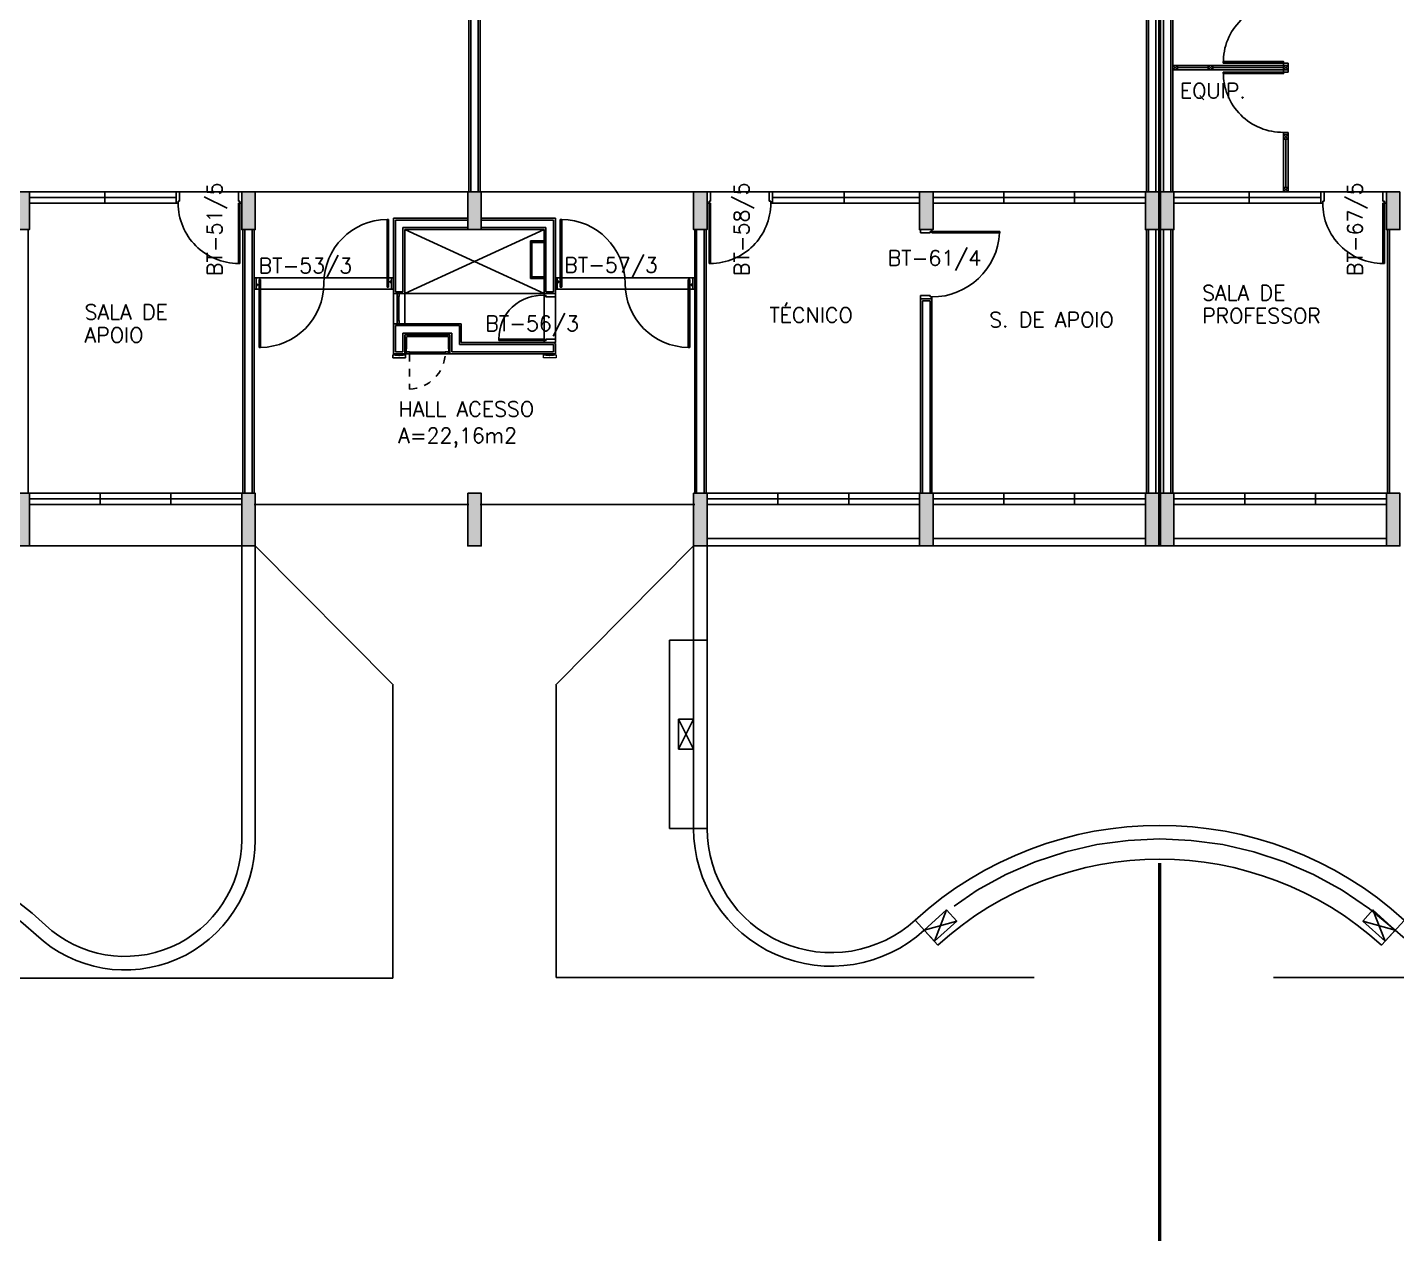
# Model space of a CAD drawing. Header units: millimetres. Extents: x 3605 to 3741, y 1123 to 1192.
# Drawn here: x 3668.46 to 3686.65, y 1155.82 to 1171.83 of the extents above; entities that cross this region are included whole.
import ezdxf

# ---------------------------------------------------------------- set-up
doc = ezdxf.new("R2010")
doc.units = ezdxf.units.MM
doc.linetypes.add('HIDDEN', pattern=[9.525, 6.35, -3.175])
for name, color, linetype in [('ar-alv', 2, 'Continuous'), ('ar-banco', 2, 'Continuous'), ('ar-cal', 2, 'Continuous'), ('ar-div', 2, 'Continuous'), ('ar-esq', 2, 'Continuous'), ('ar-estc', 1, 'Continuous'), ('ar-piso', 1, 'Continuous'), ('ar-porta', 1, 'Continuous'), ('ar-proj', 1, 'HIDDEN'), ('ar-reboco', 2, 'Continuous'), ('ar-shaft', 2, 'Continuous'), ('ar-xis', 1, 'Continuous'), ('DET-PIVO', 2, 'Continuous'), ('div1', 2, 'Continuous'), ('div2', 1, 'Continuous'), ('ENDEREÇO', 2, 'Continuous'), ('esq-01', 1, 'Continuous'), ('esq-02', 1, 'Continuous'), ('esq4', 1, 'Continuous'), ('estc-01', 3, 'Continuous'), ('h-estc', 3, 'Continuous'), ('MOB2', 151, 'Continuous'), ('PROJ-MARCO', 1, 'HIDDEN'), ('ptm', 2, 'Continuous'), ('ptm1', 1, 'Continuous'), ('shaft1', 2, 'Continuous'), ('TEXTO', 2, 'Continuous'), ('ÁREA', 2, 'Continuous')]:
    doc.layers.add(name, color=color, linetype=linetype)
doc.styles.add('UNB-100', font='simplex.shx', dxfattribs={"height": 0.2})
doc.styles.add('UNB1-100', font='simplex.shx', dxfattribs={"height": 0.2})

# ---------------------------------------------------------------- blocks, each defined once
blk = doc.blocks.new('plr01-01p')
at = {"layer": 'h-estc'}
blk.add_hatch(color=3, dxfattribs=at).paths.add_polyline_path([(0.09, 0.075), (-0.09, 0.075), (-0.09, -0.625), (0.09, -0.625)])
at = {"layer": 'estc-01', "color": 3}
blk.add_lwpolyline([(-0.09, 0.075), (-0.09, -0.625), (0.09, -0.625), (0.09, 0.075)], close=True, dxfattribs=at)
blk = doc.blocks.new('esq15-01p')
at = {"layer": 'esq-01'}
for p, q in [((2.91, 0), (0.09, 0)), ((1.03, -0.075), (1.03, 0.075)), ((1.97, -0.075), (1.97, 0.075))]:
    blk.add_line(p, q, dxfattribs=at)
at = {"layer": 'esq-02'}
blk.add_lwpolyline([(2.91, -0.075), (0.09, -0.075), (0.09, 0.075), (2.91, 0.075)], close=True, dxfattribs=at)
blk = doc.blocks.new('sh-01p')
at = {"layer": 'ar-alv'}
for p, q in [((-1.05, 0.05), (-0.09, 0.05)), ((-1.05, -0.9), (-1.05, 0.05)), ((0.09, 0.05), (1.05, 0.05)), ((1.05, -0.9), (1.05, 0.05)), ((-0.95, -0.05), (-0.95, -0.9)), ((-0.09, -0.05), (-0.95, -0.05)), ((0.95, -0.05), (0.09, -0.05)), ((0.95, -0.05), (0.95, -0.9)), ((-0.95, -0.9), (-1.05, -0.9)), ((0.95, -0.9), (1.05, -0.9)), ((-1.05, -1.7), (-1.05, -1.35)), ((-0.2, -1.35), (-1.05, -1.35)), ((-0.95, -1.45), (-0.3, -1.45)), ((-0.95, -1.45), (-0.95, -1.7)), ((-0.3, -1.7), (-0.3, -1.45)), ((-0.2, -1.35), (-0.2, -1.6)), ((1.05, -1.6), (-0.2, -1.6)), ((1.05, -1.7), (1.05, -1.6)), ((-0.95, -1.7), (-1.05, -1.7)), ((-0.3, -1.7), (1.05, -1.7))]:
    blk.add_line(p, q, dxfattribs=at)
at = {"layer": 'ar-proj'}
for p, q in [((0.925, -0.95), (0.925, -1.53)), ((1.075, -1.53), (1.075, -0.97))]:
    blk.add_line(p, q, dxfattribs=at)
at = {"layer": 'ar-proj', "ltscale": 0.01}
blk.add_line((-0.861, -1.725), (-0.861, -2.195), dxfattribs=at)
blk.add_arc((-0.882, -1.699), 0.496, 272.4338, 357.0427, dxfattribs=at)
at = {"layer": 'ar-reboco'}
for p, q in [((-1.075, 0.075), (-0.09, 0.075)), ((-1.075, -0.925), (-1.075, 0.075)), ((0.09, 0.075), (1.075, 0.075)), ((1.075, -0.925), (1.075, 0.075)), ((-0.09, -0.075), (-0.925, -0.075)), ((0.925, -0.075), (0.09, -0.075)), ((0.925, -0.075), (0.925, -0.925)), ((-0.925, -0.925), (-1.075, -0.925)), ((0.925, -0.925), (1.075, -0.925)), ((1.075, -1.575), (1.075, -0.925)), ((-1.075, -1.725), (-1.075, -1.325)), ((-0.175, -1.325), (-1.075, -1.325)), ((-0.175, -1.325), (-0.175, -1.575)), ((-0.925, -1.475), (-0.325, -1.475)), ((-0.925, -1.475), (-0.925, -1.725)), ((-0.325, -1.725), (-0.325, -1.475)), ((1.075, -1.575), (-0.175, -1.575)), ((1.075, -1.725), (1.075, -1.588)), ((-0.925, -1.725), (-1.075, -1.725)), ((-0.325, -1.725), (1.075, -1.725))]:
    blk.add_line(p, q, dxfattribs=at)
blk.add_lwpolyline([(-0.925, -0.075), (-0.925, -0.925)], dxfattribs=at)
at = {"layer": 'ar-xis'}
for p, q in [((-0.925, -0.925), (0.925, -0.075)), ((0.925, -0.925), (-0.925, -0.075))]:
    blk.add_line(p, q, dxfattribs=at)
at = {"layer": 'esq-01'}
for p, q in [((-1.05, -1.743), (-1.026, -1.743)), ((-0.975, -1.743), (-0.95, -1.743))]:
    blk.add_line(p, q, dxfattribs=at)
at = {"layer": 'esq-01', "lineweight": 15}
blk.add_line((-0.925, -1.714), (-0.925, -1.716), dxfattribs=at)
at = {"layer": 'esq-01', "flags": 128}
blk.add_lwpolyline([(-0.92, -1.778, 0.414214), (-0.915, -1.773), (-0.915, -1.743, 0.414214), (-0.92, -1.738), (-0.95, -1.738), (-0.95, -1.743), (-0.998, -1.743), (-0.998, -1.748), (-1.003, -1.748), (-1.003, -1.743), (-1.05, -1.743), (-1.05, -1.738), (-1.08, -1.738), (-1.08, -1.738, 0.414214), (-1.085, -1.743), (-1.085, -1.773, 0.414214), (-1.08, -1.778)], format="xyb", close=True, dxfattribs=at)
at = {"layer": 'esq-01', "lineweight": 15, "flags": 128}
for points in [[(-0.925, -1.655), (-0.925, -1.725), (-0.904, -1.725), (-0.904, -1.655)], [(-0.346, -1.655), (-0.346, -1.725), (-0.325, -1.725), (-0.325, -1.655)]]:
    blk.add_lwpolyline(points, close=True, dxfattribs=at)
blk.add_lwpolyline([(0.92, -1.778, -0.414214), (0.915, -1.773), (0.915, -1.743, -0.414214), (0.92, -1.738), (0.95, -1.738), (0.95, -1.743), (0.997, -1.743), (0.997, -1.748), (1.002, -1.748), (1.002, -1.743), (1.05, -1.743), (1.05, -1.738), (1.08, -1.738), (1.08, -1.738, -0.414214), (1.085, -1.743), (1.085, -1.773, -0.414214), (1.08, -1.778)], format="xyb", close=True, dxfattribs=at)
at = {"layer": 'esq4'}
for p, q in [((-1.075, -0.925), (-1.075, -1.325)), ((-0.925, -0.925), (-0.925, -1.325)), ((-0.95, -1.743), (-0.95, -1.725)), ((-0.925, -1.738), (-0.938, -1.738)), ((-0.936, -1.727), (-0.936, -1.736)), ((-0.936, -1.736), (-0.925, -1.736)), ((-0.925, -1.736), (-0.925, -1.738)), ((0.925, -1.736), (0.925, -1.738)), ((0.936, -1.736), (0.925, -1.736)), ((0.936, -1.727), (0.936, -1.736)), ((1.064, -1.727), (1.064, -1.736)), ((1.064, -1.736), (1.075, -1.736)), ((1.075, -1.736), (1.075, -1.738))]:
    blk.add_line(p, q, dxfattribs=at)
at = {"layer": 'esq4', "lineweight": 15, "ltscale": 0.0002}
for p, q in [((-1.025, -1.284), (-1.025, -0.961)), ((-1, -1.284), (-1, -0.961)), ((-0.863, -1.7), (-0.387, -1.7)), ((-0.863, -1.725), (-0.387, -1.725))]:
    blk.add_line(p, q, dxfattribs=at)
at = {"layer": 'esq4', "lineweight": 5}
for p, q in [((-0.925, -1.727), (-0.936, -1.727)), ((-0.925, -1.725), (-0.925, -1.727)), ((0.925, -1.725), (0.925, -1.727)), ((0.925, -1.727), (0.936, -1.727)), ((1.075, -1.727), (1.064, -1.727)), ((1.075, -1.725), (1.075, -1.727))]:
    blk.add_line(p, q, dxfattribs=at)
at = {"layer": 'esq4', "linetype": 'Continuous', "lineweight": 5}
for points in [[(1.075, -1.575), (1.062, -1.575), (1.062, -1.588), (1.075, -1.588), (1.075, -1.586), (1.064, -1.586), (1.064, -1.577), (1.075, -1.577)], [(-1.075, -1.738), (-1.05, -1.738), (-1.05, -1.725), (-1.075, -1.725), (-1.075, -1.727), (-1.064, -1.727), (-1.064, -1.736), (-1.075, -1.736)]]:
    blk.add_lwpolyline(points, close=True, dxfattribs=at)
at = {"layer": 'ptm'}
for p, q in [((0.925, -1.53), (0.325, -1.53)), ((0.325, -1.53), (0.325, -1.55)), ((0.925, -1.55), (0.325, -1.55)), ((0.925, -1.53), (0.925, -1.55))]:
    blk.add_line(p, q, dxfattribs=at)
for points in [[(0.925, -0.925), (1.075, -0.925), (1.075, -0.97), (0.95, -0.97), (0.95, -0.95), (0.925, -0.95), (0.925, -0.925)], [(0.925, -1.575), (1.075, -1.575), (1.075, -1.53), (0.95, -1.53), (0.95, -1.55), (0.925, -1.55), (0.925, -1.575)]]:
    blk.add_lwpolyline(points, dxfattribs=at)
at = {"layer": 'ptm1'}
blk.add_arc((0.894, -1.517), 0.569, 85.5635, 181.3143, dxfattribs=at)
at = {"layer": 'shaft1'}
for p, q in [((0.743, -0.724), (0.743, -0.226)), ((0.743, -0.226), (0.925, -0.226)), ((0.743, -0.247), (0.925, -0.247)), ((0.763, -0.705), (0.763, -0.247)), ((0.926, -0.705), (0.743, -0.705)), ((0.925, -0.726), (0.743, -0.726)), ((-1.012, -0.966), (-1.012, -1.284)), ((-0.925, -0.925), (0.925, -0.925)), ((-0.904, -1.658), (-0.904, -1.495)), ((-0.896, -1.495), (-0.346, -1.495)), ((-0.346, -1.495), (-0.346, -1.657)), ((-0.387, -1.712), (-0.863, -1.712))]:
    blk.add_line(p, q, dxfattribs=at)
for points in [[(-1.025, -0.925), (-1, -0.925), (-1, -0.966), (-1.025, -0.966)], [(-1.025, -1.284), (-1, -1.284), (-1, -1.325), (-1.025, -1.325)], [(-0.863, -1.7), (-0.863, -1.725), (-0.904, -1.725), (-0.904, -1.7)], [(-0.346, -1.7), (-0.346, -1.725), (-0.387, -1.725), (-0.387, -1.7)]]:
    blk.add_lwpolyline(points, close=True, dxfattribs=at)
blk = doc.blocks.new('plr02-01p')
at = {"layer": 'h-estc'}
blk.add_hatch(color=3, dxfattribs=at).paths.add_polyline_path([(0.09, 0.075), (-0.09, 0.075), (-0.09, -0.425), (0.09, -0.425)])
at = {"layer": 'estc-01', "color": 3}
blk.add_lwpolyline([(-0.09, 0.075), (-0.09, -0.425), (0.09, -0.425), (0.09, 0.075)], close=True, dxfattribs=at)
blk = doc.blocks.new('pm-80-01p')
at = {"layer": 'ptm'}
for p, q in [((0.105, 0.075), (0.105, 0.875)), ((0.125, 0.875), (0.105, 0.875)), ((0.125, 0.075), (0.125, 0.875)), ((0.105, 0.075), (0.08, 0.075)), ((0.08, 0.075), (0.08, -0.075)), ((0.125, 0.075), (0.105, 0.075)), ((0.105, 0.075), (0.105, 0.05)), ((0.125, 0.05), (0.105, 0.05)), ((0.125, 0.05), (0.125, -0.075)), ((0.905, 0.05), (0.905, -0.075)), ((0.905, 0.05), (0.925, 0.05)), ((0.925, 0.075), (0.95, 0.075)), ((0.925, 0.075), (0.925, 0.05)), ((0.95, 0.075), (0.95, -0.075)), ((0.08, -0.075), (0.125, -0.075)), ((0.95, -0.075), (0.905, -0.075))]:
    blk.add_line(p, q, dxfattribs=at)
at = {"layer": 'ptm', "color": 1}
blk.add_arc((0.125, 0.075), 0.8, 360, 90, dxfattribs=at)
blk = doc.blocks.new('esq16-01p')
at = {"layer": 'esq-01'}
for p, q in [((2.025, 0), (0.075, 0)), ((1.075, 0.075), (1.075, -0.075)), ((2.025, 0.075), (2.025, -0.075))]:
    blk.add_line(p, q, dxfattribs=at)
at = {"layer": 'esq-02'}
blk.add_lwpolyline([(2.025, 0.075), (0.075, 0.075), (0.075, -0.075), (2.025, -0.075)], close=True, dxfattribs=at)
at = {"rotation": 180}
blk.add_blockref('pm-80-01p', (2.975, 0), dxfattribs=at)
blk = doc.blocks.new('esq16b-01p')
at = {"layer": 'esq-01'}
for p, q in [((2.91, 0), (0.09, 0)), ((1.03, -0.075), (1.03, 0.075)), ((1.97, -0.075), (1.97, 0.075))]:
    blk.add_line(p, q, dxfattribs=at)
at = {"layer": 'esq-02'}
blk.add_lwpolyline([(2.91, -0.075), (0.09, -0.075), (0.09, 0.075), (2.91, 0.075)], close=True, dxfattribs=at)
blk = doc.blocks.new('pm-dp90-01p')
at = {"layer": 'DET-PIVO'}
for centre in [(-0.85, 0), (0.85, 0)]:
    blk.add_circle(centre, 0.005, dxfattribs=at)
at = {"layer": 'PROJ-MARCO'}
for p, q in [((0.9, 0.075), (-0.9, 0.075)), ((-0.9, -0.075), (0.9, -0.075))]:
    blk.add_line(p, q, dxfattribs=at)
at = {"layer": 'ptm'}
for p, q in [((0.84, -0.05), (0.84, 0.85)), ((0.84, 0.85), (0.86, 0.85)), ((0.86, -0.05), (0.86, 0.85)), ((-0.925, -0.075), (-0.925, 0.075)), ((-0.925, 0.075), (-0.9, 0.075)), ((-0.9, -0.075), (-0.9, 0.075)), ((-0.86, 0.05), (-0.86, -0.85)), ((-0.84, 0.05), (-0.86, 0.05)), ((-0.84, 0.05), (-0.84, -0.85)), ((0.88, 0.03), (0.9, 0.03)), ((0.88, 0.01), (0.88, 0.03)), ((0.88, 0.01), (0.9, 0.01)), ((0.9, 0.075), (0.925, 0.075)), ((0.9, 0.075), (0.9, -0.075)), ((0.925, 0.075), (0.925, -0.075)), ((-0.9, -0.075), (-0.925, -0.075)), ((-0.88, -0.01), (-0.9, -0.01)), ((-0.88, -0.03), (-0.9, -0.03)), ((-0.88, -0.01), (-0.88, -0.03)), ((0.84, -0.05), (0.86, -0.05)), ((0.925, -0.075), (0.9, -0.075)), ((-0.84, -0.85), (-0.86, -0.85))]:
    blk.add_line(p, q, dxfattribs=at)
at = {"layer": 'ptm', "color": 1}
for centre, start, end in [((0.85, 0), 90.6743, 180), ((-0.85, 0), 270.6743, 0)]:
    blk.add_arc(centre, 0.85, start, end, dxfattribs=at)
blk = doc.blocks.new('grelha proj')
at = {"layer": 'ar-proj', "color": 1}
for p, q in [((0.4, 0.2), (0, 0)), ((0, 0.2), (0.4, 0))]:
    blk.add_line(p, q, dxfattribs=at)
blk.add_lwpolyline([(0, 0.2), (0.4, 0.2), (0.4, 0), (0, 0)], close=True, dxfattribs=at)
blk = doc.blocks.new('pm-90-01p')
at = {"layer": 'ptm'}
for p, q in [((0.105, 0.075), (0.105, 0.975)), ((0.125, 0.975), (0.105, 0.975)), ((0.125, 0.075), (0.125, 0.975)), ((0.105, 0.075), (0.08, 0.075)), ((0.08, 0.075), (0.08, -0.075)), ((0.125, 0.075), (0.105, 0.075)), ((0.125, 0.075), (0.105, 0.075)), ((0.105, 0.075), (0.105, 0.05)), ((0.125, 0.05), (0.105, 0.05)), ((0.125, 0.05), (0.125, -0.075)), ((0.955, 0.05), (0.955, -0.075)), ((0.955, 0.05), (0.975, 0.05)), ((0.975, 0.075), (1, 0.075)), ((0.975, 0.075), (0.975, 0.05)), ((1, 0.075), (1, -0.075)), ((0.08, -0.075), (0.125, -0.075)), ((1, -0.075), (0.955, -0.075))]:
    blk.add_line(p, q, dxfattribs=at)
at = {"layer": 'ptm', "color": 1}
blk.add_arc((0.073, 0.074), 0.902, 0.054, 86.687, dxfattribs=at)
blk = doc.blocks.new('div-05p')
at = {"layer": 'div1'}
for p, q in [((0.03, 0.03), (0.97, 0.03)), ((0.03, -0.03), (0.97, -0.03))]:
    blk.add_line(p, q, dxfattribs=at)
for points in [[(0.03, -0.03), (-0.03, -0.03), (-0.03, 0.03), (0.03, 0.03)], [(0.97, -0.03), (1.03, -0.03), (1.03, 0.03), (0.97, 0.03)]]:
    blk.add_lwpolyline(points, close=True, dxfattribs=at)
at = {"layer": 'div2'}
for p, q in [((-0.03, -0.03), (0.03, 0.03)), ((-0.03, 0.03), (0.03, -0.03)), ((0.97, 0), (0.03, 0)), ((1.03, 0.03), (0.97, -0.03)), ((1.03, -0.03), (0.97, 0.03))]:
    blk.add_line(p, q, dxfattribs=at)

msp = doc.modelspace()

# ---------------------------------------------------------------- linework, layer by layer
at = {"layer": 'ar-alv'}
for p, q in [((3674.349, 1169.651), (3674.349, 1179.501)), ((3674.449, 1169.651), (3674.449, 1179.501)), ((3683.349, 1169.651), (3683.349, 1179.501)), ((3683.449, 1169.651), (3683.449, 1179.501)), ((3683.549, 1169.651), (3683.549, 1179.501)), ((3683.649, 1169.651), (3683.649, 1179.501)), ((3671.349, 1165.651), (3671.349, 1169.151)), ((3671.449, 1165.651), (3671.449, 1169.151)), ((3677.349, 1165.651), (3677.349, 1169.151)), ((3677.449, 1165.651), (3677.449, 1169.151)), ((3683.349, 1165.651), (3683.349, 1169.151)), ((3683.449, 1165.651), (3683.449, 1169.151)), ((3683.549, 1165.651), (3683.549, 1169.151)), ((3683.649, 1165.651), (3683.649, 1169.151)), ((3686.549, 1165.651), (3686.549, 1169.151)), ((3680.349, 1165.651), (3680.349, 1168.206)), ((3680.449, 1168.206), (3680.349, 1168.206)), ((3680.449, 1165.651), (3680.449, 1168.206))]:
    msp.add_line(p, q, dxfattribs=at)
at = {"layer": 'ar-banco'}
for p, q in [((3671.309, 1161.051), (3671.309, 1164.951)), ((3671.489, 1161.051), (3671.489, 1164.951)), ((3676.989, 1163.701), (3677.489, 1163.701)), ((3676.989, 1161.201), (3676.989, 1163.701)), ((3677.489, 1163.701), (3677.489, 1161.201)), ((3676.989, 1161.201), (3677.489, 1161.201)), ((3680.554, 1159.649), (3680.251, 1159.982)), ((3686.445, 1159.649), (3686.748, 1159.982))]:
    msp.add_line(p, q, dxfattribs=at)
for centre, radius, start, end in [((3665.399, 1156.378), 4.841, 46.9841, 133.0159), ((3683.499, 1156.419), 4.822, 47.6466, 132.3534), ((3665.399, 1156.378), 4.661, 46.9841, 133.0159), ((3669.759, 1161.051), 1.73, 226.9841, 0), ((3669.759, 1161.051), 1.55, 226.9841, 0), ((3683.499, 1156.419), 4.372, 47.6466, 132.3534)]:
    msp.add_arc(centre, radius, start, end, dxfattribs=at)
at = {"layer": 'ar-cal'}
for p, q in [((3677.309, 1164.951), (3677.309, 1163.701)), ((3677.489, 1164.951), (3677.489, 1163.701)), ((3677.309, 1161.201), (3677.309, 1161.201))]:
    msp.add_line(p, q, dxfattribs=at)
for centre, radius, start, end in [((3679.139, 1161.201), 1.83, 180, 312.3534), ((3679.139, 1161.201), 1.65, 180, 312.3534), ((3687.859, 1161.201), 1.83, 227.6466, 0)]:
    msp.add_arc(centre, radius, start, end, dxfattribs=at)
at = {"layer": 'ar-div'}
for p, q in [((3685.144, 1171.331), (3685.144, 1171.361)), ((3685.144, 1171.361), (3685.204, 1171.361)), ((3685.144, 1171.271), (3685.144, 1171.241)), ((3685.144, 1171.241), (3685.204, 1171.241)), ((3685.204, 1171.331), (3685.204, 1171.361)), ((3685.204, 1171.271), (3685.204, 1171.241)), ((3685.144, 1170.441), (3685.204, 1170.441)), ((3685.144, 1170.411), (3685.144, 1170.441)), ((3685.204, 1170.411), (3685.204, 1170.441))]:
    msp.add_line(p, q, dxfattribs=at)
at = {"layer": 'ar-esq', "color": 1}
for centre, start, end in [((3685.134, 1171.371), 89.2748, 180.7252), ((3685.134, 1171.231), 179.2748, 270.7252)]:
    msp.add_arc(centre, 0.79, start, end, dxfattribs=at)
at = {"layer": 'ar-piso'}
for p, q in [((3683.489, 1169.651), (3683.489, 1179.501)), ((3683.509, 1169.651), (3683.509, 1179.501)), ((3683.489, 1165.651), (3683.489, 1169.151)), ((3683.509, 1165.651), (3683.509, 1169.151)), ((3677.489, 1165.051), (3680.309, 1165.051)), ((3680.489, 1165.051), (3683.309, 1165.051)), ((3683.689, 1165.051), (3686.509, 1165.051)), ((3668.489, 1164.951), (3671.309, 1164.951)), ((3677.489, 1164.951), (3680.309, 1164.951)), ((3680.489, 1164.951), (3683.309, 1164.951)), ((3683.509, 1164.951), (3683.489, 1164.951)), ((3683.689, 1164.951), (3686.509, 1164.951)), ((3683.489, 1149.951), (3683.489, 1160.74)), ((3683.509, 1149.951), (3683.509, 1160.74))]:
    msp.add_line(p, q, dxfattribs=at)
at = {"layer": 'ar-porta', "color": 2}
for p, q in [((3684.344, 1171.361), (3685.144, 1171.361)), ((3684.344, 1171.241), (3685.144, 1171.241))]:
    msp.add_line(p, q, dxfattribs=at)
for points in [[(3684.344, 1171.361), (3685.144, 1171.361), (3685.144, 1171.381), (3684.344, 1171.381)], [(3684.344, 1171.241), (3685.144, 1171.241), (3685.144, 1171.221), (3684.344, 1171.221)]]:
    msp.add_lwpolyline(points, close=True, dxfattribs=at)
at = {"layer": 'ar-proj'}
for p, q in [((3671.264, 1169.651), (3670.484, 1169.651)), ((3671.474, 1169.651), (3674.324, 1169.651)), ((3674.474, 1169.651), (3677.324, 1169.651)), ((3678.314, 1169.651), (3677.534, 1169.651)), ((3686.464, 1169.651), (3685.684, 1169.651)), ((3671.474, 1165.501), (3674.324, 1165.501)), ((3674.474, 1165.501), (3677.324, 1165.501)), ((3671.489, 1164.951), (3673.324, 1163.101)), ((3677.309, 1164.951), (3675.474, 1163.101)), ((3677.309, 1163.701), (3677.309, 1161.201)), ((3673.314, 1159.211), (3673.314, 1163.101)), ((3675.484, 1159.221), (3675.484, 1163.101)), ((3657.484, 1159.211), (3673.314, 1159.211)), ((3675.484, 1159.221), (3691.514, 1159.221))]:
    msp.add_line(p, q, dxfattribs=at)
msp.add_arc((3683.499, 1156.419), 4.642, 47.6466, 132.3534, dxfattribs=at)
at = {"layer": 'ar-reboco'}
for p, q in [((3674.324, 1169.651), (3674.324, 1179.501)), ((3674.474, 1169.651), (3674.474, 1179.501)), ((3683.324, 1169.651), (3683.324, 1179.501)), ((3683.674, 1169.651), (3683.674, 1179.501)), ((3668.474, 1165.651), (3668.474, 1169.151)), ((3671.324, 1165.651), (3671.324, 1169.151)), ((3671.474, 1165.651), (3671.474, 1169.151)), ((3677.324, 1165.651), (3677.324, 1169.151)), ((3677.474, 1165.651), (3677.474, 1169.151)), ((3683.324, 1165.651), (3683.324, 1169.151)), ((3683.674, 1165.651), (3683.674, 1169.151)), ((3686.524, 1165.651), (3686.524, 1169.151)), ((3680.324, 1165.651), (3680.324, 1168.231)), ((3680.474, 1165.651), (3680.474, 1168.231))]:
    msp.add_line(p, q, dxfattribs=at)
at = {"layer": 'div1'}
for p, q in [((3683.734, 1171.331), (3684.144, 1171.331)), ((3683.734, 1171.271), (3684.144, 1171.271)), ((3685.144, 1170.351), (3685.144, 1169.711)), ((3685.204, 1170.351), (3685.204, 1169.711))]:
    msp.add_line(p, q, dxfattribs=at)
for points in [[(3683.734, 1171.331), (3683.674, 1171.331), (3683.674, 1171.271), (3683.734, 1171.271)], [(3684.144, 1171.331), (3684.204, 1171.331), (3684.204, 1171.271), (3684.144, 1171.271)], [(3685.204, 1170.351), (3685.204, 1170.411), (3685.144, 1170.411), (3685.144, 1170.351)], [(3685.204, 1169.711), (3685.204, 1169.651), (3685.144, 1169.651), (3685.144, 1169.711)]]:
    msp.add_lwpolyline(points, close=True, dxfattribs=at)
at = {"layer": 'div2'}
for p, q in [((3683.674, 1171.331), (3683.734, 1171.271)), ((3683.674, 1171.271), (3683.734, 1171.331)), ((3684.144, 1171.301), (3683.734, 1171.301)), ((3684.204, 1171.271), (3684.144, 1171.331)), ((3684.204, 1171.331), (3684.144, 1171.271)), ((3685.204, 1170.411), (3685.144, 1170.351)), ((3685.144, 1170.411), (3685.204, 1170.351)), ((3685.174, 1169.711), (3685.174, 1170.351)), ((3685.144, 1169.651), (3685.204, 1169.711)), ((3685.204, 1169.651), (3685.144, 1169.711))]:
    msp.add_line(p, q, dxfattribs=at)
at = {"layer": 'MOB2'}
msp.add_line((3684.9, 1171.301), (3684.559, 1171.301), dxfattribs=at)

# ---------------------------------------------------------------- block references
at = {"xscale": -1}
for p, rotation in [((3677.109, 1162.251), 270.0000000000009), ((3680.803, 1159.971), 42.35340445013307)]:
    msp.add_blockref('grelha proj', p, dxfattribs=dict(at, rotation=rotation))
at = {"rotation": 317.646595549867}
msp.add_blockref('grelha proj', (3686.196, 1159.971), dxfattribs=at)
at = {"layer": 'ar-div', "xscale": -1, "rotation": 180}
msp.add_blockref('div-05p', (3684.174, 1171.301), dxfattribs=at)
at = {"layer": 'ar-esq'}
for name, p in [('esq16-01p', (3668.414, 1169.576)), ('esq16b-01p', (3680.399, 1169.576)), ('esq16-01p', (3683.614, 1169.576)), ('esq15-01p', (3668.399, 1165.576)), ('esq15-01p', (3677.399, 1165.576)), ('esq15-01p', (3680.399, 1165.576)), ('esq15-01p', (3683.599, 1165.576))]:
    msp.add_blockref(name, p, dxfattribs=at)
at = {"layer": 'ar-esq', "xscale": -1}
msp.add_blockref('esq16-01p', (3680.384, 1169.576), dxfattribs=at)
at = {"layer": 'ar-estc'}
for name, p in [('plr02-01p', (3668.399, 1169.576)), ('plr02-01p', (3671.399, 1169.576)), ('plr02-01p', (3674.399, 1169.576)), ('plr02-01p', (3677.399, 1169.576)), ('plr01-01p', (3668.399, 1165.576)), ('plr01-01p', (3671.399, 1165.576)), ('plr01-01p', (3674.399, 1165.576)), ('plr01-01p', (3677.399, 1165.576)), ('plr01-01p', (3680.399, 1165.576)), ('plr01-01p', (3683.399, 1165.576)), ('plr01-01p', (3683.599, 1165.576)), ('plr01-01p', (3686.599, 1165.576))]:
    msp.add_blockref(name, p, dxfattribs=at)
at = {"layer": 'ar-estc', "xscale": -1}
for p in [(3680.399, 1169.576), (3683.399, 1169.576), (3683.599, 1169.576), (3686.599, 1169.576)]:
    msp.add_blockref('plr02-01p', p, dxfattribs=at)
at = {"layer": 'ar-porta'}
for name, p, rotation in [('pm-dp90-01p', (3672.399, 1168.436), 180.0000000000002), ('pm-90-01p', (3680.399, 1169.231), 269.9999999999992)]:
    msp.add_blockref(name, p, dxfattribs=dict(at, rotation=rotation))
at = {"layer": 'ar-porta', "xscale": -1, "rotation": 180}
msp.add_blockref('pm-dp90-01p', (3676.399, 1168.436), dxfattribs=at)
at = {"layer": 'ar-shaft'}
msp.add_blockref('sh-01p', (3674.399, 1169.226), dxfattribs=at)

# ---------------------------------------------------------------- texts
at = {"layer": 'ENDEREÇO', "style": 'UNB-100'}
for s, p in [('BT-51/5', (3671.049, 1168.533)), ('BT-58/5', (3678.047, 1168.533)), ('BT-67/5', (3686.191, 1168.533))]:
    msp.add_text(s, height=0.2, rotation=90, dxfattribs=at).set_placement(p)
for s, p in [('BT-61/4', (3679.887, 1168.673)), ('BT-53/3', (3671.533, 1168.572)), ('BT-57/3', (3675.592, 1168.582)), ('BT-56/3', (3674.544, 1167.804))]:
    msp.add_text(s, height=0.2, dxfattribs=at).set_placement(p)
at = {"layer": 'TEXTO', "style": 'UNB1-100'}
for s, p in [('EQUIP.', (3683.768, 1170.893)), ('SALA DE', (3684.062, 1168.211)), ('SALA DE', (3669.222, 1167.955)), ('TÉCNICO', (3678.316, 1167.915)), ('S. DE APOIO', (3681.234, 1167.853)), ('PROFESSOR', (3684.062, 1167.906)), ('APOIO', (3669.222, 1167.65)), ('HALL ACESSO', (3673.391, 1166.668))]:
    msp.add_text(s, height=0.2, dxfattribs=at).set_placement(p)
at = {"layer": 'ÁREA', "style": 'UNB1-100'}
msp.add_text('A=22,16m2', height=0.2, dxfattribs=at).set_placement((3673.387, 1166.317))

doc.saveas('drawing.dxf')
